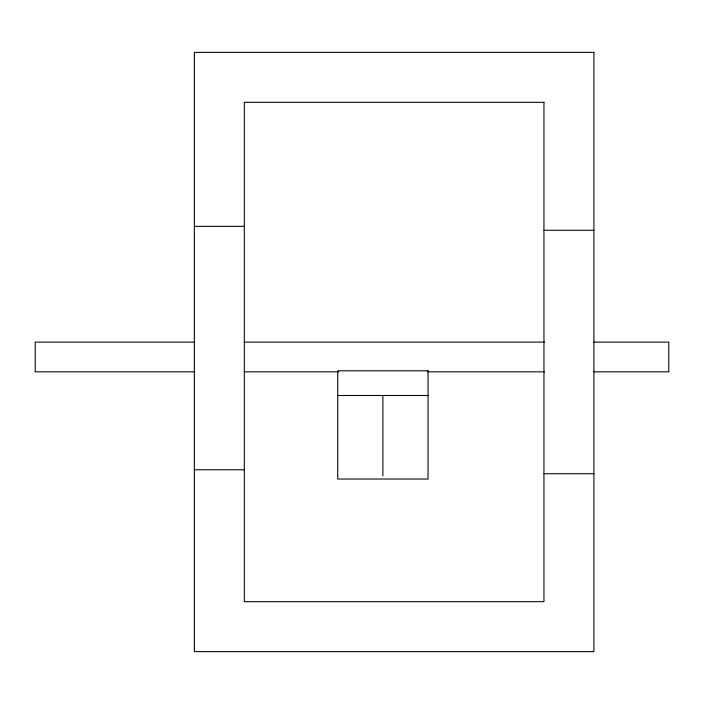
<?xml version="1.0" encoding="UTF-8"?>
<svg xmlns="http://www.w3.org/2000/svg" width="704" height="704" viewBox="0 0 704 704"><rect width="100%" height="100%" fill="white"/><g stroke="black" fill="none" stroke-linecap="round" stroke-linejoin="round"><path stroke-width="1.06" d="M194.383 226.336L244.323 226.336M543.954 230.27L593.894 230.27M194.7 342.126L35.2 342.126L35.2 371.835L194.7 371.835M244.2 342.126L544.5 342.126M594 342.126L668.8 342.126L668.8 371.835L594 371.835M244.2 371.835L338.8 371.835M427.9 371.835L544.5 371.835M337.735 395.49L428.058 395.49M194.383 469.788L244.323 469.788M543.954 473.73L593.894 473.73M382.897 395.49L382.897 475.957M593.894 52.369L194.383 52.369L194.383 651.631L593.894 651.631L593.894 52.369M543.954 102.309L244.323 102.309L244.323 601.691L543.954 601.691L543.954 102.309M428.058 370.814L337.735 370.814L337.735 479.037L428.058 479.037L428.058 370.814"/></g></svg>
